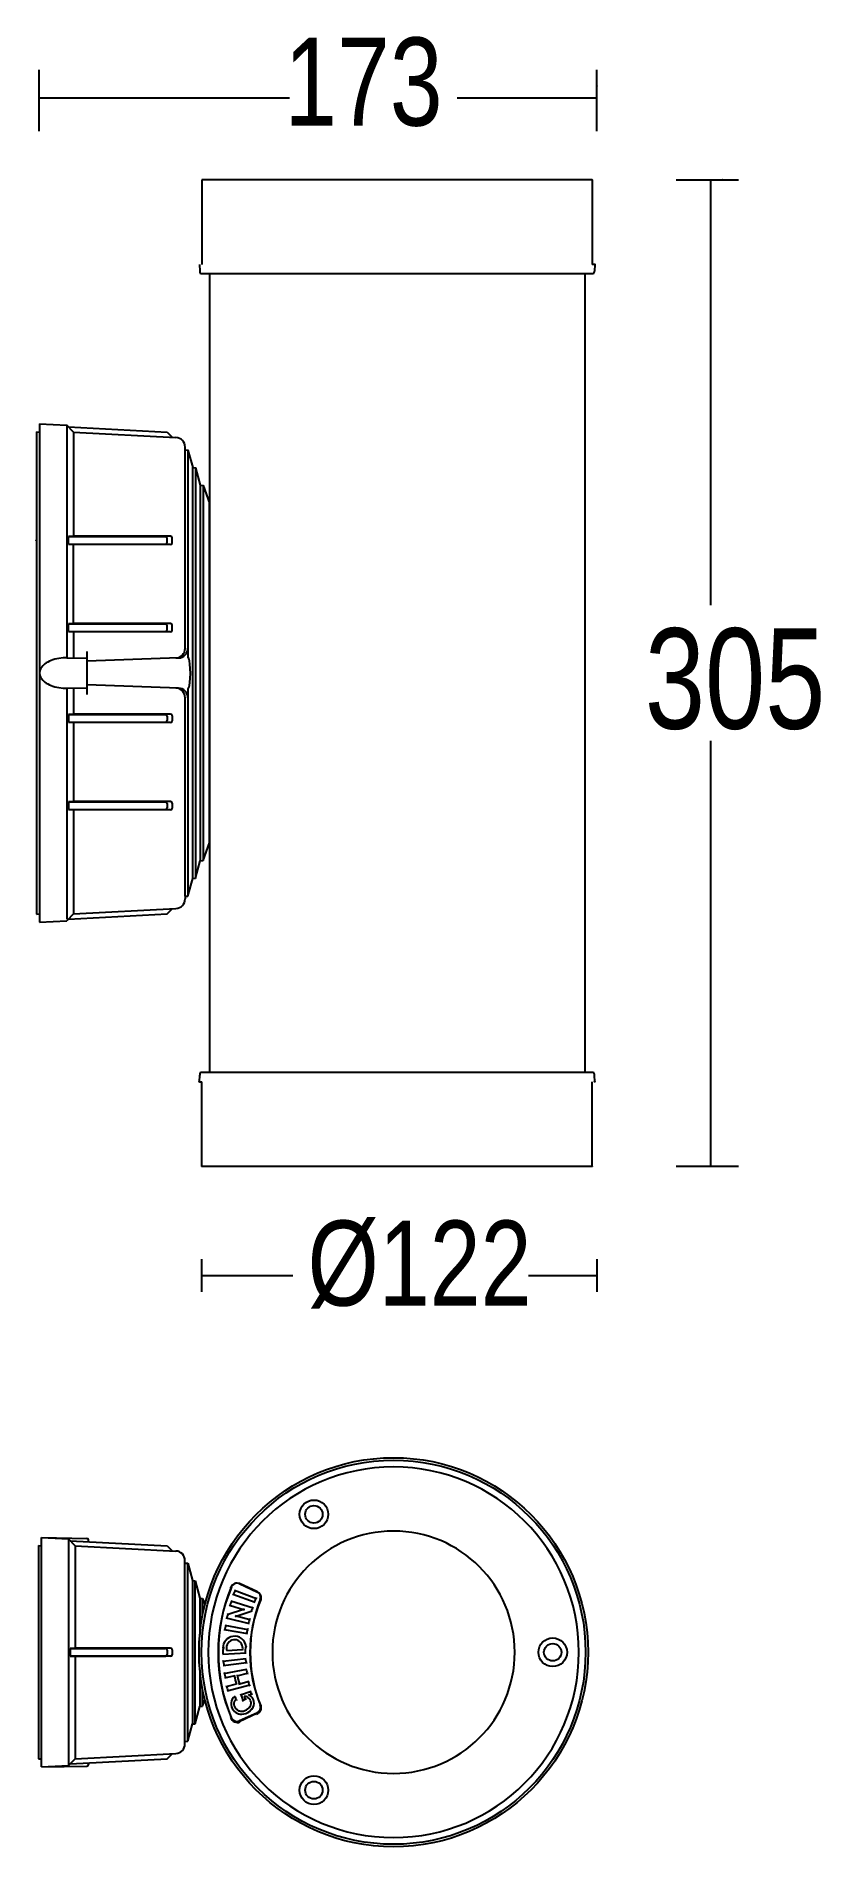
# Model space of a CAD drawing. Extents: x 0 to 114, y 0 to 263.
import ezdxf

# ---------------------------------------------------------------- set-up
doc = ezdxf.new("R2010")
doc.units = 0
doc.layers.add('LIVELLO_1', color=160, linetype='Continuous')
doc.styles.add('STD', font='txt')

# ---------------------------------------------------------------- blocks, each defined once
blk = doc.blocks.new('AI9-BLK1')
at = {"layer": 'LIVELLO_1', "color": 7}
for p, q in [((-56.33, 116.94), (-56.33, 125.83)), ((24.72, 116.94), (24.72, 125.83)), ((-56.33, 121.79), (-19.98, 121.79)), ((4.39, 121.79), (24.72, 121.79)), ((24.02, 109.86), (-32.69, 109.86)), ((-32.69, 109.86), (-32.69, 97.58)), ((24.02, 109.86), (24.02, 97.58)), ((36.22, 109.86), (45.29, 109.86)), ((41.25, 48.05), (41.25, 109.86)), ((24.39, 97.58), (24.02, 97.58)), ((24.39, 97.58), (24.36, 96.61)), ((24.23, 96.18), (-32.9, 96.18)), ((-31.6, 96.18), (-31.6, -19.78)), ((22.94, 96.18), (22.94, -19.78)), ((-56.29, 74.4), (-52.35, 74.19)), ((-56.29, 74.4), (-56.29, 1.99)), ((-52.35, 74.19), (-52.35, 40.41)), ((-51.35, 73.2), (-52.35, 74.19)), ((-52.1, 73.95), (-37.76, 73.2)), ((-56.76, 73.23), (-56.29, 73.2)), ((-56.76, 73.23), (-56.76, 57.48)), ((-51.35, 73.2), (-51.35, 58.08)), ((-51.35, 73.2), (-36.47, 72.42)), ((-37.76, 73.2), (-37.01, 72.45)), ((-35.13, 70.64), (-35.13, 71.01)), ((-35.13, 41.78), (-35.13, 70.64)), ((-34.72, 70.6), (-34.72, 40.44)), ((-34.04, 8.34), (-34.04, 68.05)), ((-33.62, 68.02), (-33.62, 8.34)), ((-32.94, 65.47), (-32.94, 10.93)), ((-32.52, 65.43), (-32.52, 10.96)), ((-31.6, 13.51), (-31.6, 62.88)), ((-51.35, 58.08), (-52.1, 58.04)), ((-52.1, 56.91), (-52.1, 58.04)), ((-52.1, 58.04), (-37.99, 58.04)), ((-37.25, 58.08), (-51.35, 58.08)), ((-51.35, 56.87), (-52.1, 56.91)), ((-51.35, 45.34), (-51.35, 56.91)), ((-37.25, 56.87), (-51.35, 56.87)), ((-37.76, 57.14), (-37.76, 57.81)), ((-37.01, 57.11), (-37.01, 57.84)), ((-51.35, 45.38), (-52.1, 45.34)), ((-52.1, 44.22), (-52.1, 45.34)), ((-52.1, 45.34), (-37.99, 45.34)), ((-37.25, 45.38), (-51.35, 45.38)), ((-37.76, 44.45), (-37.76, 45.11)), ((-37.01, 44.41), (-37.01, 45.15)), ((-51.35, 44.18), (-52.1, 44.22)), ((-37.25, 44.18), (-51.35, 44.18)), ((-51.35, 44.18), (-51.35, 40.39)), ((-52.35, 40.41), (-49.37, 40.36)), ((-49.37, 35.06), (-49.37, 41.33)), ((-36.08, 40.39), (-49.37, 39.93)), ((-52.35, 35.98), (-49.37, 36.04)), ((-52.35, 35.98), (-52.35, 2.45)), ((-51.35, 36), (-51.35, 32.18)), ((-36.08, 36), (-49.37, 36.46)), ((-35.13, 5.76), (-35.13, 34.61)), ((-34.72, 35.96), (-34.72, 5.79)), ((-51.35, 32.22), (-52.1, 32.18)), ((-52.1, 32.18), (-52.1, 31.05)), ((-52.1, 32.18), (-37.99, 32.18)), ((-37.25, 32.22), (-51.35, 32.22)), ((-37.76, 31.94), (-37.76, 31.28)), ((-37.01, 31.98), (-37.01, 31.24)), ((-51.35, 31.01), (-52.1, 31.05)), ((-51.35, 31.05), (-51.35, 19.48)), ((-37.25, 31.01), (-51.35, 31.01)), ((41.25, -33.47), (41.25, 28.34)), ((-51.35, 19.52), (-52.1, 19.48)), ((-52.1, 19.48), (-52.1, 18.35)), ((-52.1, 19.48), (-37.99, 19.48)), ((-37.25, 19.52), (-51.35, 19.52)), ((-37.76, 19.25), (-37.76, 18.59)), ((-37.01, 19.29), (-37.01, 18.55)), ((-51.35, 18.31), (-52.1, 18.35)), ((-51.35, 18.35), (-51.35, 3.19)), ((-37.25, 18.31), (-51.35, 18.31)), ((-32.52, 10.96), (-31.6, 13.51)), ((-33.62, 8.37), (-32.94, 10.93)), ((-32.94, 10.93), (-32.52, 10.96)), ((-34.72, 5.79), (-34.04, 8.34)), ((-34.04, 8.34), (-33.62, 8.37)), ((-35.13, 5.76), (-34.72, 5.79)), ((-35.13, 5.76), (-35.13, 5.38)), ((-56.76, 3.16), (-56.29, 3.19)), ((-51.35, 3.19), (-52.35, 2.2)), ((-51.35, 3.19), (-36.47, 3.97)), ((-56.29, 1.99), (-52.35, 2.2)), ((-33.06, -21.19), (-33.02, -20.22)), ((-32.9, -19.78), (24.23, -19.78)), ((-33.06, -21.19), (-32.69, -21.19)), ((-32.69, -33.47), (-32.69, -21.19)), ((24.02, -33.47), (24.02, -21.19)), ((-32.69, -33.47), (24.02, -33.47)), ((36.22, -33.47), (45.29, -33.47)), ((-32.78, -46.99), (-32.78, -51.7)), ((24.68, -46.99), (24.68, -51.7)), ((-32.78, -49.34), (-19.5, -49.34)), ((14.77, -49.34), (24.68, -49.34)), ((-56.45, -88.59), (-55.99, -88.61)), ((-56.45, -88.59), (-56.45, -119.59)), ((-55.99, -87.43), (-49.4, -87.54)), ((-55.99, -87.43), (-52.1, -87.63)), ((-55.99, -88.36), (-55.99, -87.43)), ((-55.99, -119.82), (-55.99, -88.36)), ((-52.1, -87.63), (-52.1, -120.55)), ((-51.13, -88.61), (-52.1, -87.63)), ((-51.86, -87.88), (-37.74, -88.61)), ((-51.13, -88.61), (-51.13, -103.5)), ((-51.13, -88.61), (-36.48, -89.38)), ((-49.18, -88.03), (-49.18, -87.77)), ((-37.74, -88.61), (-37.01, -89.35)), ((-35.16, -117.41), (-35.16, -90.77)), ((-35.16, -91.14), (-34.75, -91.17)), ((-34.75, -117.01), (-34.75, -91.17)), ((-34.75, -91.17), (-34.08, -93.68)), ((-34.08, -93.68), (-34.08, -114.5)), ((-34.08, -93.68), (-33.67, -93.71)), ((-33.67, -114.47), (-33.67, -93.71)), ((-24.62, -95.41), (-27.29, -94.13)), ((-24.7, -95.25), (-27.24, -94.12)), ((-33, -96.22), (-33, -101.51)), ((-32.59, -98.66), (-32.59, -96.26)), ((-32.59, -96.26), (-32.26, -97.18)), ((-28.68, -97.23), (-26.49, -97.93)), ((-28.5, -96.62), (-25.25, -97.66)), ((-28.18, -95.65), (-24.96, -96.83)), ((-27.96, -95.05), (-24.77, -96.28)), ((-29.15, -99.1), (-25.83, -99.93)), ((-29.01, -98.61), (-26.49, -97.79)), ((-27.86, -98.88), (-25.41, -98.08)), ((-27.86, -98.74), (-25.71, -99.35)), ((-29.44, -100.79), (-26.09, -101.36)), ((-29.35, -100.15), (-26, -100.79)), ((-51.13, -103.5), (-51.86, -103.53)), ((-51.86, -103.53), (-51.86, -104.64)), ((-51.86, -103.53), (-37.97, -103.53)), ((-51.13, -104.68), (-51.86, -104.64)), ((-37.24, -103.5), (-51.13, -103.5)), ((-37.24, -104.68), (-51.13, -104.68)), ((-51.13, -104.68), (-51.13, -119.57)), ((-37.74, -103.77), (-37.74, -104.41)), ((-37.01, -103.73), (-37.01, -104.45)), ((-29.66, -104.37), (-26.28, -104.18)), ((-29.64, -105.38), (-26.27, -105)), ((-29.09, -103.84), (-26.81, -103.67)), ((-33, -106.67), (-33, -111.96)), ((-29.59, -106.02), (-26.22, -105.58)), ((-29.49, -107.19), (-26.15, -106.56)), ((-29.39, -107.82), (-27.87, -107.45)), ((-27.59, -107.51), (-26.06, -107.13)), ((-32.59, -111.92), (-32.59, -109.52)), ((-29.17, -109.08), (-27.66, -108.66)), ((-29.04, -109.71), (-25.74, -108.85)), ((-27.37, -108.71), (-25.85, -108.29)), ((-27.1, -110.26), (-25.53, -109.74)), ((-25.91, -110.39), (-25.42, -110.15)), ((-32.59, -111.92), (-32.26, -111)), ((-24.62, -112.95), (-27.29, -114.21)), ((-24.7, -112.93), (-27.24, -114.06)), ((-26.86, -111.15), (-26.31, -110.88)), ((-34.75, -117.01), (-34.08, -114.5)), ((-34.08, -114.5), (-33.67, -114.47)), ((-35.16, -117.04), (-34.75, -117.01)), ((-56.45, -119.59), (-55.99, -119.57)), ((-55.99, -120.75), (-55.99, -119.82)), ((-55.99, -120.75), (-52.1, -120.55)), ((-55.99, -120.75), (-49.4, -120.63)), ((-51.13, -119.57), (-52.1, -120.55)), ((-51.13, -119.57), (-36.48, -118.8)), ((-49.18, -120.15), (-49.18, -120.41))]:
    blk.add_line(p, q, dxfattribs=at)
for points in [[(-35.13, 70.64), (-34.72, 70.6), (-34.04, 68.05), (-33.62, 68.02), (-32.94, 65.47), (-32.52, 65.43), (-31.6, 62.88)], [(-56.76, 57.48), (-56.76, 18.92), (-56.76, 3.16)], [(-52.22, 40.41), (-52.85, 40.39), (-53.47, 40.32), (-53.77, 40.26), (-54.06, 40.19), (-54.34, 40.11), (-54.61, 40.01), (-54.86, 39.9), (-55.09, 39.79), (-55.31, 39.66), (-55.51, 39.52), (-55.69, 39.37), (-55.84, 39.22), (-55.98, 39.06), (-56.04, 38.97), (-56.09, 38.89), (-56.14, 38.81), (-56.18, 38.72), (-56.21, 38.64), (-56.24, 38.55), (-56.26, 38.46), (-56.28, 38.37), (-56.29, 38.28), (-56.29, 38.2), (-56.29, 38.11), (-56.28, 38.02), (-56.26, 37.93), (-56.24, 37.84), (-56.21, 37.76), (-56.18, 37.67), (-56.14, 37.58), (-56.09, 37.5), (-56.04, 37.42), (-55.98, 37.33), (-55.84, 37.17), (-55.69, 37.02), (-55.51, 36.87), (-55.31, 36.73), (-55.09, 36.61), (-54.86, 36.49), (-54.61, 36.38), (-54.34, 36.29), (-54.06, 36.2), (-53.77, 36.13), (-53.47, 36.08), (-52.85, 36), (-52.22, 35.98)], [(-34.72, 35.96), (-34.71, 35.96), (-34.71, 35.96), (-34.7, 35.96), (-34.69, 35.96), (-34.69, 35.97), (-34.68, 35.97), (-34.67, 35.98), (-34.66, 35.98), (-34.66, 35.99), (-34.65, 36.01), (-34.63, 36.03), (-34.62, 36.05), (-34.59, 36.11), (-34.57, 36.18), (-34.52, 36.36), (-34.45, 36.84), (-34.4, 37.46), (-34.38, 38.15), (-34.39, 38.85), (-34.44, 39.48), (-34.51, 39.98), (-34.56, 40.17), (-34.58, 40.25), (-34.61, 40.31), (-34.62, 40.34), (-34.63, 40.36), (-34.65, 40.38), (-34.66, 40.4), (-34.66, 40.41), (-34.67, 40.42), (-34.68, 40.42), (-34.69, 40.42), (-34.69, 40.43), (-34.7, 40.43), (-34.71, 40.43), (-34.71, 40.44), (-34.72, 40.44)], [(-52.1, 2.45), (-37.76, 3.2), (-37.01, 3.94)], [(-33.67, -93.71), (-33, -96.22), (-32.59, -96.26)], [(-33.67, -114.47), (-33, -111.96), (-32.59, -111.92)], [(-51.86, -120.3), (-37.74, -119.56), (-37.01, -118.83)]]:
    blk.add_lwpolyline(points, dxfattribs=at)
for centre, radius in [((-4.85, -104.09), 28.27), ((-4.85, -104.09), 27.91), ((-16.42, -84.05), 2.08), ((-16.42, -84.05), 1.27), ((18.29, -104.09), 2.08), ((18.29, -104.09), 1.27), ((-16.42, -124.13), 2.08), ((-16.42, -124.13), 1.27)]:
    blk.add_circle(centre, radius, dxfattribs=at)
for centre, major_axis, ratio in [((24.72, 123.48), (0.0209, 0), 0.963675), ((24.02, 109.86), (0.0187, 0), 0.924982), ((42.94, 109.86), (0.0208, 0), 0.827107), ((24.39, 97.58), (0.0194, 0), 0.904627), ((24.39, 97.58), (0.0194, 0), 0.904627), ((-56.76, 57.48), (-0.0007, -0.0202), 0.965248), ((-56.76, 57.48), (-0.0007, -0.0202), 0.965248), ((-33.06, -21.19), (0.0187, 0), 0.924982), ((-33.06, -21.19), (0.0187, 0), 0.924982), ((24.39, -21.19), (0.0194, 0), 0.895806), ((24.39, -21.19), (0.0194, 0), 0.895806), ((-32.69, -33.47), (0.0187, 0), 0.924982), ((-32.69, -33.47), (0.0187, 0), 0.924982), ((24.02, -33.47), (0.0187, 0), 0.924982), ((24.02, -33.47), (0.0187, 0), 0.924982), ((24.02, -33.47), (0.0187, 0), 0.924982), ((24.67, -49.34), (0.0208, 0), 0.976082)]:
    blk.add_ellipse(centre, major_axis=major_axis, ratio=ratio, dxfattribs=at)
for points, knots in [([(-33.06, 97.58), (-33.06, 97.58), (-33.02, 96.61), (-33.02, 96.61), (-33.02, 96.46), (-32.98, 96.31), (-32.9, 96.18)], [0, 0, 0, 0, 1, 1, 1, 2, 2, 2, 2]), ([(-52.1, 56.91), (-52.1, 56.91), (-37.99, 56.91), (-37.99, 56.91), (-37.86, 56.91), (-37.76, 57.01), (-37.76, 57.14)], [0, 0, 0, 0, 1, 1, 1, 2, 2, 2, 2]), ([(-52.1, 44.22), (-52.1, 44.22), (-37.99, 44.22), (-37.99, 44.22), (-37.86, 44.22), (-37.76, 44.32), (-37.76, 44.45)], [0, 0, 0, 0, 1, 1, 1, 2, 2, 2, 2]), ([(-52.1, 31.05), (-52.1, 31.05), (-37.99, 31.05), (-37.99, 31.05), (-37.86, 31.05), (-37.76, 31.15), (-37.76, 31.28)], [0, 0, 0, 0, 1, 1, 1, 2, 2, 2, 2]), ([(-52.1, 18.35), (-52.1, 18.35), (-37.99, 18.35), (-37.99, 18.35), (-37.86, 18.35), (-37.76, 18.46), (-37.76, 18.59)], [0, 0, 0, 0, 1, 1, 1, 2, 2, 2, 2]), ([(24.39, -21.19), (24.39, -21.19), (24.36, -20.22), (24.36, -20.22), (24.36, -20.07), (24.31, -19.92), (24.23, -19.78)], [0, 0, 0, 0, 1, 1, 1, 2, 2, 2, 2]), ([(-4.85, -131.02), (10.03, -131.02), (22.09, -118.97), (22.09, -104.09), (22.09, -89.21), (10.03, -77.16), (-4.85, -77.16)], [0, 0, 0, 0, 1, 1, 1, 2, 2, 2, 2]), ([(-4.85, -121.7), (4.88, -121.7), (12.77, -113.82), (12.77, -104.09), (12.77, -94.36), (4.88, -86.48), (-4.85, -86.48)], [0, 0, 0, 0, 1, 1, 1, 2, 2, 2, 2]), ([(-27.16, -94.16), (-27.67, -93.9), (-28.28, -94.16), (-28.52, -94.74), (-28.52, -94.75), (-28.53, -94.76), (-28.53, -94.78)], [0, 0, 0, 0, 1, 1, 1, 2, 2, 2, 2]), ([(-27.24, -94.12), (-27.7, -93.91), (-28.25, -94.12), (-28.46, -94.59), (-28.46, -94.6), (-28.47, -94.61), (-28.47, -94.62)], [0, 0, 0, 0, 1, 1, 1, 2, 2, 2, 2]), ([(-26.27, -103.26), (-26.41, -102.29), (-27.28, -101.62), (-28.21, -101.78), (-29.03, -101.91), (-29.64, -102.63), (-29.66, -103.5)], [0, 0, 0, 0, 1, 1, 1, 2, 2, 2, 2]), ([(-26.81, -103.8), (-26.65, -103.15), (-27.02, -102.48), (-27.66, -102.31), (-28.29, -102.15), (-28.93, -102.54), (-29.1, -103.19), (-29.15, -103.4), (-29.15, -103.63), (-29.09, -103.84)], [0, 0, 0, 0, 1, 1, 1, 2, 2, 2, 3, 3, 3, 3]), ([(-51.86, -104.64), (-51.86, -104.64), (-37.97, -104.64), (-37.97, -104.64), (-37.85, -104.64), (-37.74, -104.54), (-37.74, -104.41)], [0, 0, 0, 0, 1, 1, 1, 2, 2, 2, 2]), ([(-27.87, -110.47), (-28.56, -110.97), (-28.67, -111.89), (-28.13, -112.53), (-27.93, -112.77), (-27.64, -112.95), (-27.32, -113.03)], [0, 0, 0, 0, 1, 1, 1, 2, 2, 2, 2]), ([(-25.75, -112.1), (-25.4, -111.64), (-25.51, -111), (-26, -110.67), (-26.16, -110.55), (-26.36, -110.49), (-26.56, -110.48)], [0, 0, 0, 0, 1, 1, 1, 2, 2, 2, 2]), ([(-25.43, -112.35), (-24.89, -111.69), (-25.06, -110.78), (-25.81, -110.3), (-25.84, -110.28), (-25.87, -110.26), (-25.91, -110.25)], [0, 0, 0, 0, 1, 1, 1, 2, 2, 2, 2]), ([(-27.77, -110.94), (-28.18, -111.38), (-28.12, -112.04), (-27.63, -112.41), (-27.51, -112.5), (-27.36, -112.58), (-27.2, -112.62)], [0, 0, 0, 0, 1, 1, 1, 2, 2, 2, 2]), ([(-28.53, -113.57), (-28.32, -114.16), (-27.72, -114.45), (-27.19, -114.21), (-27.18, -114.2), (-27.17, -114.2), (-27.16, -114.19)], [0, 0, 0, 0, 1, 1, 1, 2, 2, 2, 2]), ([(-28.47, -113.56), (-28.28, -114.03), (-27.75, -114.26), (-27.27, -114.07), (-27.26, -114.07), (-27.25, -114.06), (-27.24, -114.06)], [0, 0, 0, 0, 1, 1, 1, 2, 2, 2, 2])]:
    blk.add_open_spline(points, degree=3, knots=knots, dxfattribs=at)
for points in [[(24.23, 96.18), (24.31, 96.31), (24.36, 96.46), (24.36, 96.61)], [(-35.13, 71.01), (-35.13, 71.76), (-35.72, 72.39), (-36.47, 72.42)], [(-37.76, 57.81), (-37.76, 57.94), (-37.86, 58.04), (-37.99, 58.04)], [(-37.01, 57.84), (-37.01, 57.97), (-37.12, 58.08), (-37.25, 58.08)], [(-37.25, 56.87), (-37.12, 56.87), (-37.01, 56.98), (-37.01, 57.11)], [(-37.76, 45.11), (-37.76, 45.24), (-37.86, 45.34), (-37.99, 45.34)], [(-37.01, 45.15), (-37.01, 45.28), (-37.12, 45.38), (-37.25, 45.38)], [(-37.25, 44.18), (-37.12, 44.18), (-37.01, 44.28), (-37.01, 44.41)], [(-36.49, 40.38), (-35.73, 40.4), (-35.13, 41.03), (-35.13, 41.78)], [(-36.08, 40.39), (-35.32, 40.42), (-34.72, 41.04), (-34.72, 41.8)], [(-35.13, 34.61), (-35.13, 35.37), (-35.73, 35.99), (-36.49, 36.02)], [(-34.72, 34.59), (-34.72, 35.35), (-35.32, 35.98), (-36.08, 36)], [(-37.76, 31.94), (-37.76, 32.07), (-37.86, 32.18), (-37.99, 32.18)], [(-37.01, 31.98), (-37.01, 32.11), (-37.12, 32.22), (-37.25, 32.22)], [(-37.25, 31.01), (-37.12, 31.01), (-37.01, 31.11), (-37.01, 31.24)], [(-37.76, 19.25), (-37.76, 19.38), (-37.86, 19.48), (-37.99, 19.48)], [(-37.01, 19.29), (-37.01, 19.42), (-37.12, 19.52), (-37.25, 19.52)], [(-37.25, 18.31), (-37.12, 18.31), (-37.01, 18.42), (-37.01, 18.55)], [(-36.47, 3.97), (-35.72, 4.01), (-35.13, 4.63), (-35.13, 5.38)], [(-32.9, -19.78), (-32.98, -19.92), (-33.02, -20.07), (-33.02, -20.22)], [(-4.85, -77.16), (-19.72, -77.16), (-31.78, -89.21), (-31.78, -104.09)], [(-4.85, -86.48), (-14.57, -86.48), (-22.46, -94.36), (-22.46, -104.09)], [(-49.18, -87.78), (-49.18, -87.65), (-49.28, -87.55), (-49.4, -87.54)], [(-35.16, -90.77), (-35.16, -90.03), (-35.74, -89.42), (-36.48, -89.38)], [(-28.39, -94.63), (-31.01, -100.76), (-31.01, -107.59), (-28.39, -113.71)], [(-28.47, -94.62), (-30.91, -100.7), (-30.91, -107.48), (-28.47, -113.56)], [(-28.36, -96.62), (-28.47, -96.87), (-28.58, -97.12), (-28.68, -97.38)], [(-27.82, -95.05), (-27.94, -95.3), (-28.06, -95.54), (-28.18, -95.79)], [(-24.13, -96.45), (-26.26, -101.41), (-26.26, -106.94), (-24.13, -111.9)], [(-24.21, -96.44), (-26.16, -101.35), (-26.16, -106.83), (-24.21, -111.74)], [(-24.77, -96.14), (-24.89, -96.37), (-25, -96.6), (-25.11, -96.83)], [(-24.15, -96.59), (-23.92, -96.08), (-24.19, -95.49), (-24.76, -95.27)], [(-24.21, -96.44), (-24.03, -95.97), (-24.25, -95.45), (-24.7, -95.25)], [(-28.87, -98.47), (-28.97, -98.73), (-29.06, -98.98), (-29.15, -99.24)], [(-25.71, -99.21), (-25.81, -99.45), (-25.9, -99.69), (-25.99, -99.92)], [(-25.25, -97.52), (-25.35, -97.76), (-25.46, -97.99), (-25.55, -98.22)], [(-29.2, -100.15), (-29.29, -100.41), (-29.37, -100.67), (-29.44, -100.93)], [(-26, -100.64), (-26.08, -100.88), (-26.16, -101.12), (-26.23, -101.36)], [(-37.74, -103.77), (-37.74, -103.64), (-37.85, -103.53), (-37.97, -103.53)], [(-37.01, -103.73), (-37.01, -103.6), (-37.11, -103.5), (-37.24, -103.5)], [(-37.24, -104.68), (-37.11, -104.68), (-37.01, -104.58), (-37.01, -104.45)], [(-31.78, -104.09), (-31.78, -118.97), (-19.72, -131.02), (-4.85, -131.02)], [(-29.51, -103.35), (-29.63, -103.69), (-29.68, -104.03), (-29.66, -104.37)], [(-26.27, -103.14), (-26.38, -103.53), (-26.43, -103.93), (-26.42, -104.32)], [(-26.41, -105), (-26.35, -105.24), (-26.29, -105.48), (-26.22, -105.73)], [(-22.46, -104.09), (-22.46, -113.82), (-14.57, -121.7), (-4.85, -121.7)], [(-29.64, -105.24), (-29.58, -105.5), (-29.52, -105.76), (-29.45, -106.02)], [(-29.49, -107.05), (-29.42, -107.31), (-29.34, -107.57), (-29.25, -107.82)], [(-28.01, -107.45), (-27.91, -107.9), (-27.79, -108.35), (-27.66, -108.8)], [(-27.59, -107.37), (-27.48, -107.82), (-27.36, -108.27), (-27.23, -108.71)], [(-26.29, -106.56), (-26.22, -106.8), (-26.14, -107.03), (-26.06, -107.27)], [(-29.17, -108.94), (-29.08, -109.2), (-28.99, -109.46), (-28.9, -109.71)], [(-27.94, -110.47), (-27.85, -110.67), (-27.77, -110.88), (-27.67, -111.08)], [(-27.1, -110.13), (-26.98, -110.47), (-26.85, -110.81), (-26.72, -111.15)], [(-26.56, -110.48), (-26.48, -110.66), (-26.39, -110.84), (-26.31, -111.02)], [(-26, -108.29), (-25.91, -108.52), (-25.83, -108.76), (-25.74, -109)], [(-25.68, -109.74), (-25.59, -109.92), (-25.51, -110.11), (-25.42, -110.29)], [(-27.46, -113.02), (-26.68, -113.26), (-25.85, -112.94), (-25.37, -112.21)], [(-27.34, -112.61), (-26.74, -112.8), (-26.09, -112.54), (-25.72, -111.96)], [(-24.76, -113.08), (-24.19, -112.86), (-23.92, -112.27), (-24.15, -111.76)], [(-24.7, -112.93), (-24.25, -112.73), (-24.03, -112.2), (-24.21, -111.74)], [(-36.48, -118.8), (-35.74, -118.76), (-35.16, -118.15), (-35.16, -117.41)], [(-49.4, -120.63), (-49.28, -120.63), (-49.18, -120.53), (-49.18, -120.4)]]:
    blk.add_open_spline(points, degree=3, dxfattribs=at)
at = {"layer": 'LIVELLO_1', "color": 7, "attachment_point": 1, "style": 'STD'}
for s, insert, char_height in [('\\fArial Narrow|b0|i0;\\H12.8045;\\W0.94;\\C7;173', (-20.72, 130.54), 12.8045), ('\\fArial Narrow|b0|i0;\\H14.6012;\\W0.94;\\C7;305', (31.68, 44.7), 14.6012), ('\\fArial Narrow|b0|i0;\\H12.3546;\\W0.94;\\C7;Ø122', (-17.34, -41.37), 12.3546)]:
    blk.add_mtext(s, dxfattribs=dict(at, insert=insert, char_height=char_height))

msp = doc.modelspace()

# ---------------------------------------------------------------- block references
at = {"layer": 'LIVELLO_1', "color": 7}
msp.add_blockref('AI9-BLK1', (56.92159, 132.500784), dxfattribs=at)

doc.saveas('drawing.dxf')
